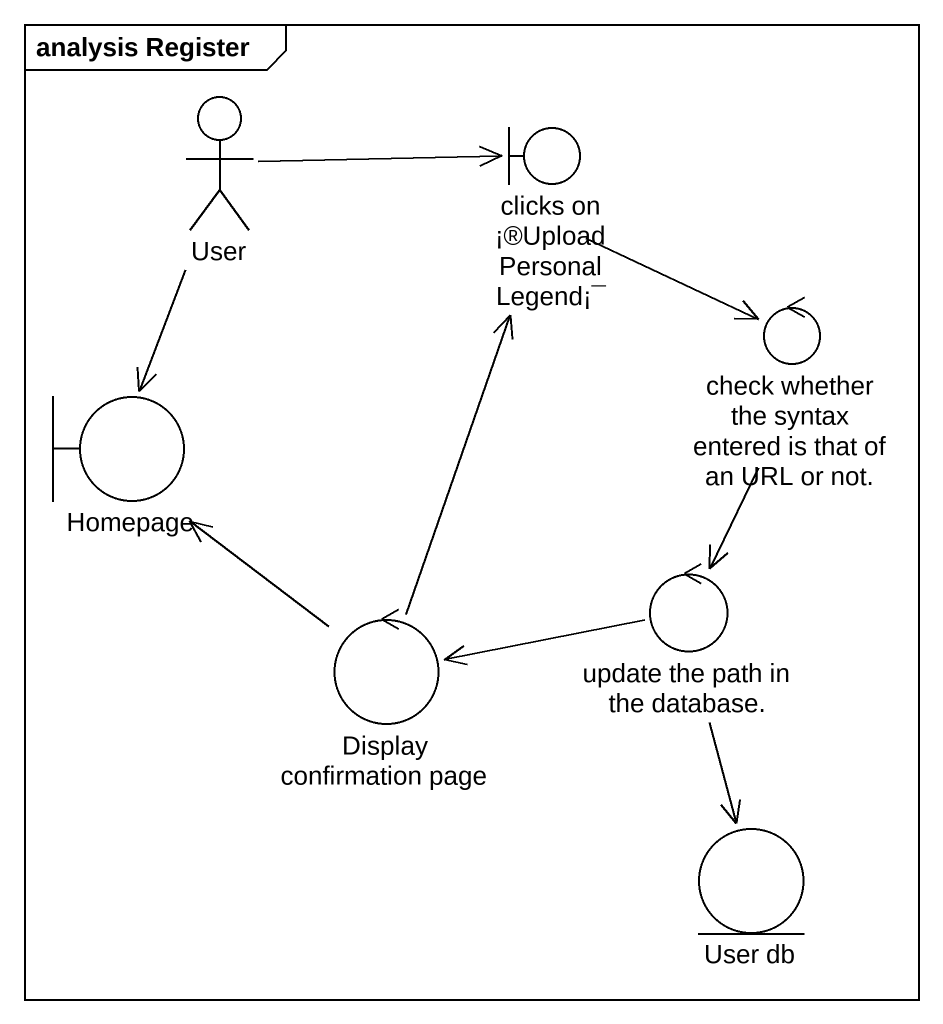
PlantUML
@startuml
mainframe analysis Register
actor User
boundary "clicks on ¡®Upload Personal Legend¡¯" as clicks_on_Upload_Personal
control "check whether the syntax entered is that of an URL or not." as check_whether_the_syntax
boundary Homepage
control "update the path in the database." as update_the_path_in_the
control "Display confirmation page" as Display_confirmation_page
entity "User db" as User_db
User -right-> clicks_on_Upload_Personal
User --> Homepage
clicks_on_Upload_Personal --> check_whether_the_syntax
check_whether_the_syntax --> update_the_path_in_the
update_the_path_in_the -left-> Display_confirmation_page
update_the_path_in_the --> User_db
Display_confirmation_page -up-> clicks_on_Upload_Personal
Display_confirmation_page -up-> Homepage
@enduml
